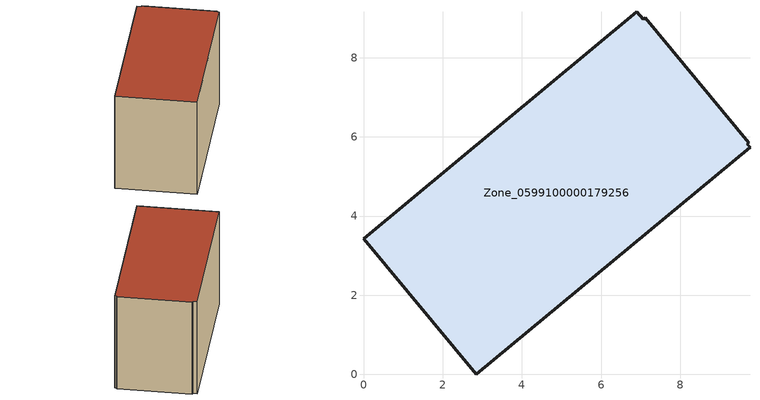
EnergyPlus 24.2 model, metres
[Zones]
Zone_0599100000179256
 floor ground (C_G): 7.11,9.01 9.73,5.85 9.69,5.82 9.76,5.74 2.85,0 0,3.43 6.91,9.16 7.07,8.97 z0.45
 wall outside (C_F): 2.85,0 9.76,5.74 9.69,5.82 9.73,5.85 7.11,9.01 7.07,8.97 6.91,9.16 0,3.43 2.85,0 z0.45:6.32
 roof outside (C_R): 9.73,5.85 7.11,9.01 7.07,8.97 6.91,9.16 0,3.43 2.85,0 9.76,5.74 9.69,5.82 z6.32
[BUILDING]
Pand.0599100000179256: North Axis=0; Terrain=City; Loads Convergence Tolerance Value=0.04; Temperature Convergence Tolerance Value=0.4; Solar Distribution=FullExterior; Maximum Number of Warmup Days=25; Minimum Number of Warmup Days=1
[Site:Location]
Rotterdam.The.Hague.AP_ZH_NLD Design_Conditions: Latitude=51.96; Longitude=4.45; Time Zone=1; Elevation=-4.5
[SITE:GROUNDTEMPERATURE:BUILDINGSURFACE]
18, 18, 18, 18, 18, 18, 18, 18, 18, 18, 18, 18
[MATERIAL] Thermal Absorptance=0.9; Solar Absorptance=0.7; Visible Absorptance=0.7
Name | Roughness | Thickness | Conductivity | Density | Specific Heat
G.TC.1946-1964 | MediumSmooth | 0.15 | 1 | 540 | 1210
F.TC.1946-1964 | Rough | 0.3 | 0.857143 | 1920 | 840
R.TC.1946-1964 | MediumRough | 0.2 | 0.235294 | 1500 | 1000
[CONSTRUCTION]
C_G: G.TC.1946-1964
C_F: F.TC.1946-1964
C_R: R.TC.1946-1964
[ZONE]
Zone_0599100000179256: Type=1; Multiplier=1; Ceiling Height=Autocalculate; Volume=Autocalculate; Floor Area=autocalculate; Part of Total Floor Area=Yes
[ZONEINFILTRATION:DESIGNFLOWRATE]
Infil_Zone_0599100000179256: Zone or ZoneList or Space or SpaceList=Zone_0599100000179256; Schedule=AlwaysOn; Design Flow Rate Calculation Method=Flow/Area; Flow Rate per Floor Area=0.003; Constant Term Coefficient=1; Temperature Term Coefficient=0; Velocity Term Coefficient=0; Velocity Squared Term Coefficient=0
[HVACTEMPLATE:ZONE:IDEALLOADSAIRSYSTEM]
Zone_0599100000179256: Maximum Heating Supply Air Temperature=50; Minimum Cooling Supply Air Temperature=13; Maximum Heating Supply Air Humidity Ratio=0.0156; Minimum Cooling Supply Air Humidity Ratio=0.0077; Heating Limit=NoLimit; Cooling Limit=NoLimit; Dehumidification Control Type=ConstantSensibleHeatRatio; Cooling Sensible Heat Ratio=0.7; Dehumidification Setpoint=60; Humidification Control Type=None; Humidification Setpoint=30; Outdoor Air Method=None; Outdoor Air Flow Rate per Person=0.00944; Outdoor Air Flow Rate per Zone Floor Area=0; Outdoor Air Flow Rate per Zone=0; Demand Controlled Ventilation Type=None; Outdoor Air Economizer Type=NoEconomizer; Heat Recovery Type=None; Sensible Heat Recovery Effectiveness=0.7; Latent Heat Recovery Effectiveness=0.65
[ZONECONTROL:THERMOSTAT]
ThermostatControl_Zone_0599100000179256: Zone or ZoneList=Zone_0599100000179256; Control Type Schedule=DualSetpointControlType; Control 1=Thermostat_Zone_0599100000179256; Temperature Difference Between Cutout And Setpoint=0
[THERMOSTATSETPOINT:DUALSETPOINT]
Thermostat_Zone_0599100000179256: Heating Setpoint Temperature Schedule=HeatingSetpoint_Zone_0599100000179256; Cooling Setpoint Temperature Schedule=CoolingSetpoint_Zone_0599100000179256
[SCHEDULE:COMPACT]
HeatingSetpoint_Zone_0599100000179256: Through: 12/31, For: AllDays, Until: 24:00, 21
CoolingSetpoint_Zone_0599100000179256: Through: 12/31, For: AllDays, Until: 24:00, 24
DualSetpointControlType: Through: 12/31, For: AllDays, Until: 24:00, 4
AlwaysOn: Through: 12/31, For: AllDays, Until: 24:00, 1
